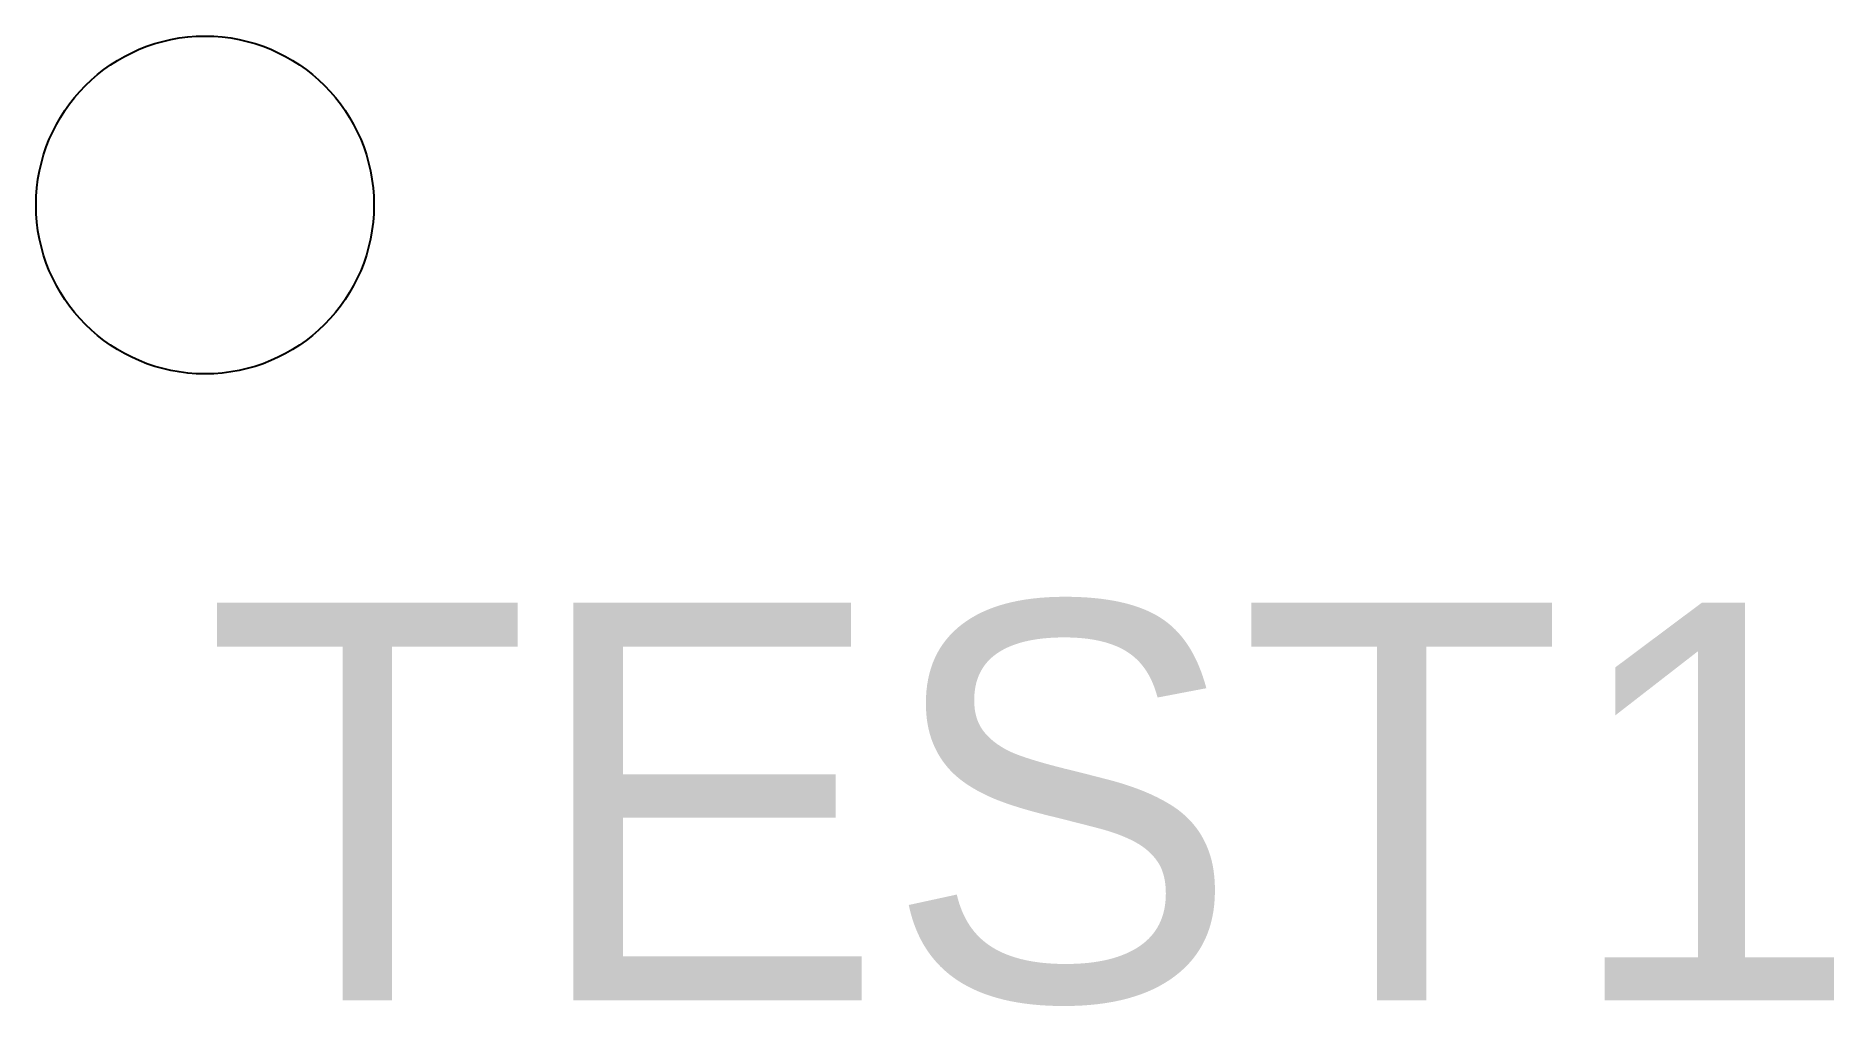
# Model space of a CAD drawing. Header units: metres. Extents: x -1.1 to 10.2, y -5 to 1.1.
import ezdxf

# ---------------------------------------------------------------- set-up
doc = ezdxf.new("R2010")
doc.units = ezdxf.units.M
doc.layers.add('Part2', color=7, linetype='Continuous')

msp = doc.modelspace()

# ---------------------------------------------------------------- linework, layer by layer
at = {"layer": 'Part2'}
msp.add_circle((0, 0), 1.062, dxfattribs=at)

# ---------------------------------------------------------------- texts
msp.add_text('TEST1', height=2.5, dxfattribs=at).set_placement((0, -5))

doc.saveas('drawing.dxf')
